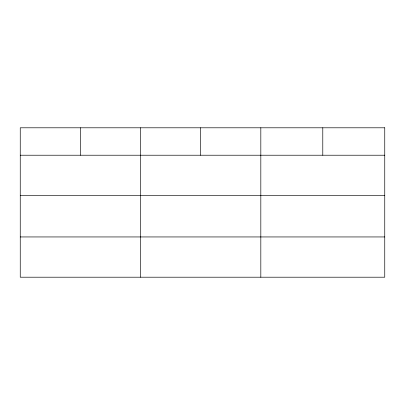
<?xml version="1.0" encoding="UTF-8"?>
<svg xmlns="http://www.w3.org/2000/svg" width="405" height="405" viewBox="0 0 405 405"><rect width="100%" height="100%" fill="white"/><g stroke="black" fill="none" stroke-linecap="round" stroke-linejoin="round"><path stroke-width="0.61" d="M20.25 155.221L384.75 155.221M20.25 195.473L384.75 195.473M20.25 236.945L384.75 236.945M322.785 127.798L322.785 155.221M260.82 127.798L260.82 277.202M200.677 127.798L200.677 155.221M140.535 127.798L140.535 277.202M80.392 127.798L80.392 155.221M384.75 127.798L20.25 127.798L20.25 277.202L384.75 277.202L384.75 127.798"/></g></svg>
